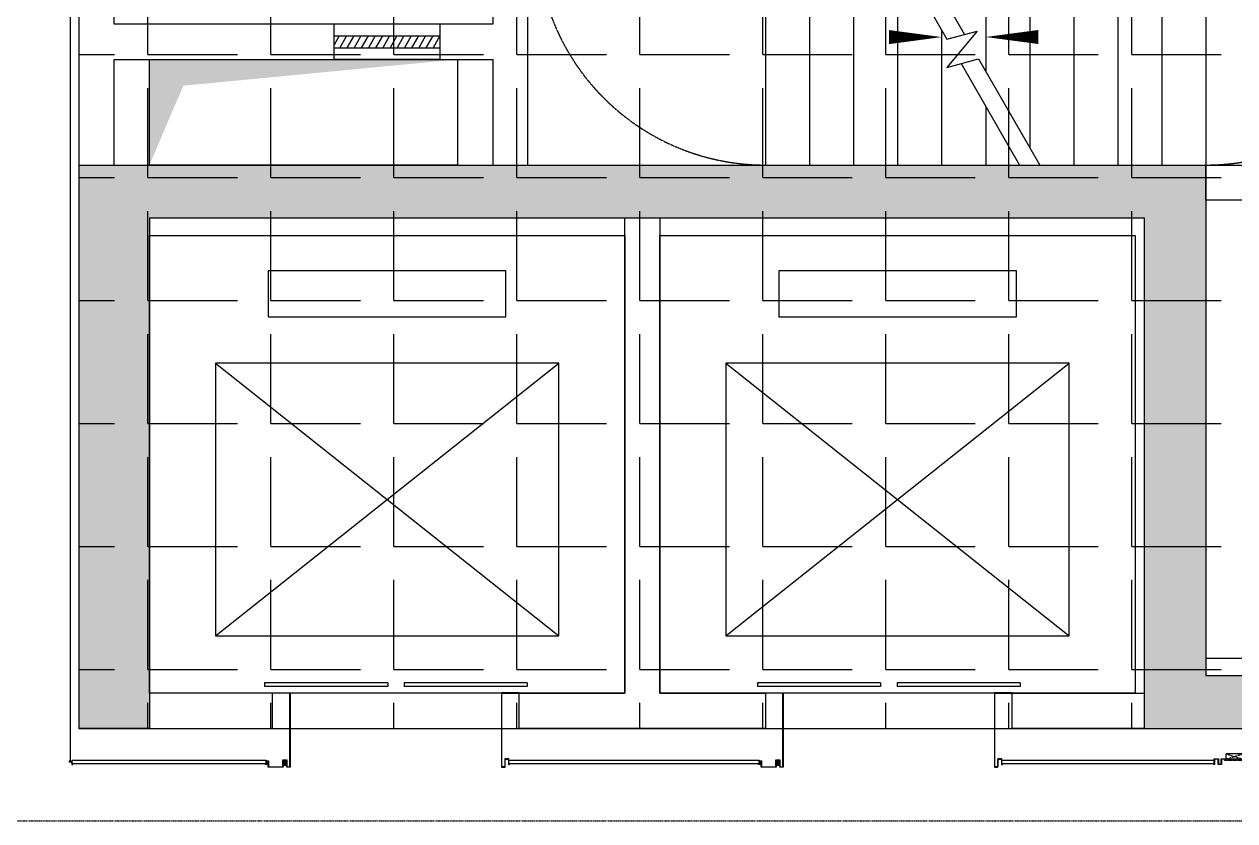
# Model space of a CAD drawing. Extents: x -284868 to 304789, y -137694 to 137894.
# Drawn here: x 269068 to 275944, y -12217 to -7693 of the extents above; entities that cross this region are included whole.
import ezdxf

# ---------------------------------------------------------------- set-up
doc = ezdxf.new("R2010")
doc.units = 0
doc.linetypes.add('BORDER2', pattern=[0.875, 0.25, -0.125, 0.25, -0.125, 0, -0.125])
doc.linetypes.add('DASH', pattern=[0.35, 0.25, -0.1])
doc.layers.get('0').update_dxf_attribs({"linetype": 'CONTINUOUS'})
for name, color, linetype in [('0-墙', 4, 'CONTINUOUS'), ('0-建筑柱体', 251, 'CONTINUOUS'), ('0-电梯', 3, 'CONTINUOUS'), ('0-窗', 11, 'CONTINUOUS'), ('0-非设计区域', 251, 'CONTINUOUS'), ('P-完成面', 42, 'CONTINUOUS'), ('P-平面楼梯', 3, 'CONTINUOUS'), ('P-门扇', 6, 'CONTINUOUS'), ('WIRE-网络', 130, 'BORDER2')]:
    doc.layers.add(name, color=color, linetype=linetype)

# ---------------------------------------------------------------- blocks, each defined once
blk = doc.blocks.new('213r5467')
for p, q in [((-90909.2, -260063), (-90909.2, -260325.5)), ((-89559.2, -260063), (-90909.2, -260063)), ((-89559.2, -260325.5), (-89559.2, -260063)), ((-90909.2, -260325.5), (-89559.2, -260325.5)), ((-91209.2, -260588), (-91209.2, -262138)), ((-89259.2, -260588), (-91209.2, -260588)), ((-91209.2, -260588), (-89259.2, -262138)), ((-91209.2, -262138), (-89259.2, -260588)), ((-89259.2, -262138), (-89259.2, -260588)), ((-91209.2, -262138), (-89259.2, -262138))]:
    blk.add_line(p, q)
blk.add_lwpolyline([(-88884.2, -262463), (-91584.2, -262463), (-91584.2, -259863), (-88884.2, -259863), (-88884.2, -262463)])
blk = doc.blocks.new('sgASGHHHH')
for points in [[(-108645.8, -911224), (-109045.8, -910924), (-109045.8, -914124), (-108645.8, -914124)], [(-109045.8, -910924), (-108645.8, -911224), (-102995.8, -911224), (-102645.8, -910924)], [(-102645.8, -910924), (-102995.8, -911224), (-102995.8, -914124), (-102645.8, -913824)], [(-102645.8, -913824), (-102995.8, -914124), (-94145.8, -914124), (-94645.8, -913824)]]:
    blk.add_hatch(color=256).paths.add_polyline_path(points)
at = {"color": 4}
for p, q in [((-109045.8, -910924), (-109045.8, -914124)), ((-109045.8, -910924), (-102645.8, -910924)), ((-102645.8, -910924), (-102645.8, -913824)), ((-108645.8, -911224), (-108645.8, -914124)), ((-108645.8, -911224), (-102995.8, -911224)), ((-102995.8, -911224), (-102995.8, -914124)), ((-102645.8, -913824), (-94645.8, -913824)), ((-108645.8, -914124), (-109045.8, -914124)), ((-102995.8, -914124), (-94145.8, -914124))]:
    blk.add_line(p, q, dxfattribs=at)
blk = doc.blocks.new('$WINLIB2D$00000039')
at = {"color": 0}
for points in [[(-0.5, 0.5), (-0.5, -0.5)], [(0.5, 0.5), (-0.5, 0.5)], [(0.5, -0.5), (0.5, 0.5)], [(-0.5, 0.167), (0.5, 0.167)], [(-0.384, -0.167), (-0.448, 0.167)], [(-0.316, -0.167), (-0.38, 0.167)], [(-0.248, -0.167), (-0.312, 0.167)], [(-0.18, -0.167), (-0.244, 0.167)], [(-0.112, -0.167), (-0.176, 0.167)], [(-0.044, -0.167), (-0.108, 0.167)], [(0.024, -0.167), (-0.04, 0.167)], [(0.092, -0.167), (0.028, 0.167)], [(0.16, -0.167), (0.096, 0.167)], [(0.228, -0.167), (0.164, 0.167)], [(0.296, -0.167), (0.232, 0.167)], [(0.364, -0.167), (0.3, 0.167)], [(0.432, -0.167), (0.368, 0.167)], [(0.5, -0.167), (0.436, 0.167)], [(-0.452, -0.167), (-0.5, 0.084)], [(-0.5, -0.167), (0.5, -0.167)], [(0.5, -0.5), (-0.5, -0.5)]]:
    blk.add_lwpolyline(points, dxfattribs=at)
blk = doc.blocks.new('$DORLIB2D$00000127')
at = {"color": 0}
for points in [[(-0.5333, 0.7949), (-0.5333, 0.6904)], [(-0.0333, 0.7949), (-0.5333, 0.7949)], [(-0.0333, 0.7949), (-0.0333, 0.6904)], [(0.5333, 0.7949), (0.0333, 0.7949)], [(0.0333, 0.7949), (0.0333, 0.6904)], [(0.5333, 0.7949), (0.5333, 0.6904)], [(-0.0333, 0.6904), (-0.5333, 0.6904)], [(0.5333, 0.6904), (0.0333, 0.6904)], [(0.5, 0.5), (-0.5, 0.5)]]:
    blk.add_lwpolyline(points, dxfattribs=at)
blk = doc.blocks.new('A$C00a7c3ed')
for p, q in [((-3800, -1240), (-3800, 0)), ((-3550, -1240), (-3550, 0)), ((-3300, -1240), (-3300, 0)), ((-3050, -1240), (-3050, 0)), ((-2800, -1240), (-2800, 0)), ((-2550, -1240), (-2550, 0)), ((-2300, -1240), (-2300, 0)), ((-2050, -1240), (-2050, 0)), ((-1800, -1240), (-1800, 0)), ((-1550, -1240), (-1550, 0)), ((-1300, -1240), (-1300, 0)), ((-1300, 0), (-1300, -1240)), ((-3860, -1240), (-3860, -1560)), ((-1240, -1240), (-3860, -1240)), ((-1300, -1300), (-3800, -1300)), ((-3800, -1300), (-3800, -1500)), ((-1300, -1300), (-3800, -1300)), ((-3800, -1500), (-3800, -1300)), ((-1300, -1500), (-1300, -1300)), ((-1300, -1300), (-1300, -1500)), ((-1240, -1560), (-1240, -1240)), ((-3800, -1500), (-3108, -1500)), ((-3800, -1500), (-3108, -1500)), ((-3108, -1500), (-2769.9, -2085.6)), ((-2992.5, -1500), (-1300, -1500)), ((-2992.5, -1500), (-2669.9, -2058.8)), ((-2992.5, -1500), (-1300, -1500)), ((-3860, -1560), (-3073.4, -1560)), ((-3800, -1560), (-3800, -2800)), ((-3550, -1560), (-3550, -2800)), ((-3300, -1560), (-3300, -2800)), ((-2957.9, -1560), (-1240, -1560)), ((-2800, -1560), (-2800, -1833.5)), ((-2550, -1560), (-2550, -2266.5)), ((-2300, -1560), (-2300, -2699.5)), ((-2050, -1560), (-2050, -2800)), ((-1800, -1560), (-1800, -2800)), ((-1550, -1560), (-1550, -2800)), ((-1300, -1560), (-1300, -2800)), ((-1300, -1560), (-1300, -2800)), ((-3050, -1600.5), (-3050, -2800)), ((-2800, -2033.5), (-2800, -2800)), ((-2597.6, -2039.4), (-2770.5, -2245.5)), ((-2769.9, -2085.6), (-2597.6, -2039.4)), ((-2770.5, -2245.5), (-2590.1, -2197.1)), ((-2590.1, -2197.1), (-2242, -2800)), ((-2690.1, -2223.9), (-2357.5, -2800)), ((-2550, -2466.5), (-2550, -2800))]:
    blk.add_line(p, q)
at = {"linetype": 'DASH'}
for points in [[(-3800, 0, 0.414206), (-5100, -1300)], [(-1300, 0, -0.414214), (0, -1300)], [(-3800, -2800, -0.41422), (-5100, -1500)], [(-1300, -2800, 0.414214), (0, -1500)]]:
    blk.add_lwpolyline(points, format="xyb", dxfattribs=at)
for points in [[(-3925, -650, 0, 0, 0), (-604.2, -650, 0, 0, 0), (-604.2, -2072.6, 0, 0, 0), (-2550, -2072.6, 0, 80, 0), (-2250, -2072.6, 0, 0, 0)], [(-4480, -1147.5, 0, 0, 0), (-4480, -1560, 0, 80, 0), (-4480, -1260, 0, 0, 0)], [(-3925, -2073.2, 0, 0, 0), (-2800, -2073.2, 0, 80, 0), (-3100, -2073.2, 0, 0, 0)]]:
    blk.add_lwpolyline(points, format="xyseb")
for points in [[(-5150, -1240), (-3860, -1240), (-3860, -1560), (-5150, -1560)], [(-1240, -1240), (0, -1240), (0, -1560), (-1240, -1560)]]:
    blk.add_lwpolyline(points, close=True)
blk = doc.blocks.new('A$C7A304ED9')
at = {"linetype": 'DASH', "ltscale": 0.1}
for p, q in [((-50, 28.5), (50, -1.5)), ((50, 28.5), (-50, -1.5))]:
    blk.add_line(p, q, dxfattribs=at)
blk.add_lwpolyline([(120, -26.5), (120, -31.5), (115, -31.5), (115, -1.5), (95, -1.5), (95, -31.5), (75, -31.5), (75, -1.5), (-75, -1.5), (-75, -31.5), (-95, -31.5), (-95, -1.5), (-115, -1.5), (-115, -31.5), (-120, -31.5), (-120, -26.5), (-118.5, -26.5), (-118.5, -30), (-116.5, -30), (-116.5, 0), (-93.5, 0), (-93.5, -30), (-76.5, -30), (-76.5, 0), (76.5, 0), (76.5, -30), (93.5, -30), (93.5, 0), (116.5, 0), (116.5, -30), (118.5, -30), (118.5, -26.5), (120, -26.5)])
for points in [[(-50, -1.5), (50, -1.5), (50, 28.5), (-50, 28.5)], [(-60, -6.5), (60, -6.5), (60, -1.5), (-60, -1.5)]]:
    blk.add_lwpolyline(points, close=True, dxfattribs=at)
blk = doc.blocks.new('A$C6C5C068E')
h = blk.add_hatch()
h.set_pattern_fill('ANSI32', color=256, scale=0.2, style=0)
h.set_pattern_definition([(45, (506565838.6591, 131390591.2148), (-1.3470384181604, 1.3470384181604), []), (45, (506565839.5572, 131390591.2148), (-1.3470384181604, 1.3470384181604), [])])
h.paths.add_polyline_path([(11.2, 11.2), (-3.8, 11.2), (-3.8, 13.8), (0, 13.8), (0, 15), (-5, 15), (-5, 10), (10, 10), (10, -5), (15, -5), (15, 0), (13.8, 0), (13.8, -3.8), (11.2, -3.8)])
blk.add_lwpolyline([(11.2, 11.2), (-3.8, 11.2), (-3.8, 13.8), (0, 13.8), (0, 15), (-5, 15), (-5, 10), (10, 10), (10, -5), (15, -5), (15, 0), (13.8, 0), (13.8, -3.8), (11.2, -3.8)], close=True)
blk = doc.blocks.new('A$C611527F21')
h = blk.add_hatch(color=7)
h.dxf.hatch_style = 1
h.set_gradient(color1=(255, 255, 255), color2=(255, 255, 0), tint=1, name='CYLINDER')
h.paths.add_polyline_path([(1340, -405), (1340, -380), (1320, -380), (1320, -406), (1325, -410), (1335, -410)])
for points in [[(60, -375), (60, -405), (55, -405), (55, -400), (56.5, -400), (56.5, -403.5), (58.5, -403.5), (58.5, -373.5), (81.5, -373.5), (81.5, -418.5), (98.5, -418.5), (98.5, 0), (0, 0), (0, 1.5), (100, 1.5), (100, -420), (80, -420), (80, -375), (60, -375)], [(1438.5, -400), (1438.5, -403.5), (1436.5, -403.5), (1436.5, -383.5), (1423.5, -383.5), (1423.5, -418.5), (1341.5, -418.5), (1341.5, -378.5), (1318.5, -378.5), (1318.5, -418.5), (1301.5, -418.5), (1301.5, 0), (1400, 0), (1400, 1.5), (1300, 1.5), (1300, -420), (1320, -420), (1320, -380), (1340, -380), (1340, -420), (1425, -420), (1425, -385), (1435, -385), (1435, -405), (1440, -405), (1440, -400), (1438.5, -400)]]:
    blk.add_lwpolyline(points)
blk.add_lwpolyline([(1340, -405), (1340, -380), (1320, -380), (1320, -406), (1325, -410), (1335, -410)], close=True)

msp = doc.modelspace()

# ---------------------------------------------------------------- hatches: boundary and pattern name
at = {"layer": '0-非设计区域', "ltscale": 3}
h = msp.add_hatch(dxfattribs=at)
h.set_pattern_fill('ANGLE', color=256, scale=100)
h.set_pattern_definition([(0, (-69700.3, 452446.1), (0, 698.5), [508, -190.5]), (90, (-69700.3, 452446.1), (-698.5, 4e-14), [508, -190.5])])
h.paths.add_polyline_path([(269379.1, -11692.7), (284279.1, -11692.7), (284279.1, 6107.3), (269379.1, 6107.3)])

# ---------------------------------------------------------------- linework, layer by layer
at = {"layer": '0-墙'}
for points in [[(269579.1, -7692.7), (269579.1, -6342.7), (269379.1, -6342.7), (269379.1, -8492.7), (269579.1, -8492.7), (269579.1, -7892.7), (271729.1, -7892.7), (271729.1, -8492.7), (271929.1, -8492.7), (271929.1, -6342.7), (271729.1, -6342.7), (271729.1, -7692.7), (269579.1, -7692.7)], [(278479.1, -8692.7), (275779.1, -8692.7), (275779.1, -8492.7), (277079.1, -8492.7)], [(272679.1, -11492.7), (273279.1, -11492.7), (273279.1, -11692.7), (271879.1, -11692.7), (271879.1, -11492.7), (272479.1, -11492.7), (272479.1, -8792.7), (272679.1, -8792.7), (272679.1, -11492.7)]]:
    msp.add_lwpolyline(points, dxfattribs=at)
at = {"layer": '0-墙', "color": 251}
msp.add_lwpolyline([(269779.1, -7892.7), (271529.1, -7892.7), (271529.1, -8492.7), (269779.1, -8492.7)], close=True, dxfattribs=at)
at = {"layer": '0-墙'}
for points in [[(269779.1, -11692.7), (270479.1, -11692.7), (270479.1, -11492.7), (269779.1, -11492.7)], [(275429.1, -11692.7), (274679.1, -11692.7), (274679.1, -11492.7), (275429.1, -11492.7)]]:
    msp.add_lwpolyline(points, close=True, dxfattribs=at)
at = {"layer": '0-墙', "color": 251}
msp.add_solid([(269779.1, -8492.7), (269779.1, -7892.7), (269971.9, -8041.9), (271529.1, -7892.7)], dxfattribs=at)
at = {"layer": '0-非设计区域', "ltscale": 3}
msp.add_lwpolyline([(269379.1, -11692.7), (284279.1, -11692.7), (284279.1, 6107.3), (269379.1, 6107.3)], close=True, dxfattribs=at)
at = {"layer": 'P-完成面'}
for points in [[(269329.1, -6317.7), (269329.1, -11881.5)], [(269340.3, -11892.7), (269340.3, -11872.7), (270442.6, -11872.7), (270442.6, -11892.7)], [(269340.3, -11892.7), (270442.6, -11892.7), (270442.6, -11886.7)], [(271820.6, -11892.7), (271820.6, -11872.7), (273242.6, -11872.7), (273242.6, -11892.7)], [(271820.6, -11892.7), (273242.6, -11892.7), (273242.6, -11886.7)], [(274620.6, -11892.7), (274620.6, -11872.7), (275827.6, -11872.7), (275827.6, -11892.7)], [(274620.6, -11892.7), (275827.6, -11892.7), (275827.6, -11886.7)]]:
    msp.add_lwpolyline(points, dxfattribs=at)
at = {"layer": 'WIRE-网络'}
msp.add_lwpolyline([(268429.7, -11646.8), (268429.7, -12217.2), (286169, -12217.2), (286279.1, -11492.7), (287322.6, -11492.7)], dxfattribs=at)

# ---------------------------------------------------------------- block references
at = {"layer": '0-建筑柱体'}
msp.add_blockref('sgASGHHHH', (378424.9, 902431.3), dxfattribs=at)
at = {"layer": '0-电梯', "xscale": -1, "rotation": 180}
msp.add_blockref('213r5467', (367363.2, -271155.7), dxfattribs=at)
at = {"layer": '0-电梯'}
for p in [(361363.2, 250970.4), (364263.2, 250970.4)]:
    msp.add_blockref('213r5467', p, dxfattribs=at)
at = {"layer": '0-窗', "xscale": 600, "yscale": -200, "zscale": 600, "rotation": 2.36222826168e-05}
msp.add_blockref('$WINLIB2D$00000039', (271129.1, -7792.7), dxfattribs=at)
at = {"layer": 'P-完成面', "xscale": -1}
for p in [(271879.1, -11492.7), (274679.1, -11492.7)]:
    msp.add_blockref('A$C611527F21', p, dxfattribs=at)
at = {"layer": 'P-完成面'}
for name, p in [('A$C6C5C068E', (269329.1, -11892.7)), ('A$C7A304ED9', (275944.1, -11866.2))]:
    msp.add_blockref(name, p, dxfattribs=at)
at = {"layer": 'P-平面楼梯', "ltscale": 3}
msp.add_blockref('A$C00a7c3ed', (277079.1, -5692.7), dxfattribs=at)
at = {"layer": 'P-门扇', "xscale": 1400, "yscale": 200, "zscale": 1400}
for p in [(271179.1, -11592.7), (273979.1, -11592.7)]:
    msp.add_blockref('$DORLIB2D$00000127', p, dxfattribs=at)

doc.saveas('drawing.dxf')
